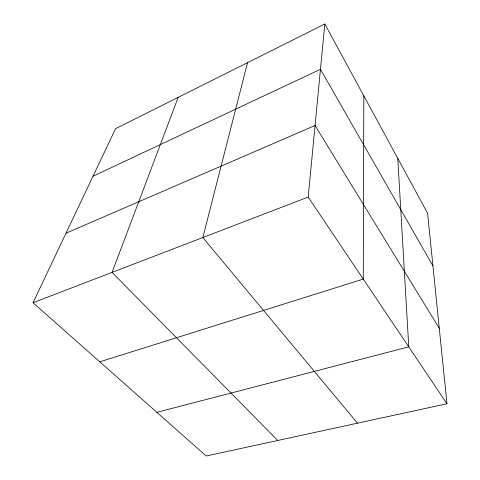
<?xml version="1.0" encoding="UTF-8"?>
<svg xmlns="http://www.w3.org/2000/svg" width="480" height="480" viewBox="0 0 480 480"><rect width="100%" height="100%" fill="white"/><g stroke="black" fill="none" stroke-linecap="round" stroke-linejoin="round"><path stroke-width="0.72" d="M363.828 95.868L363.27 279.102L99.792 361.824M446.97 403.758L308.19 197.076L324.81 24L115.566 128.664L33.03 302.736L206.208 456L446.97 403.758L427.578 213.276L324.81 24M247.548 62.646L202.842 237.528L357.492 423.174M178.188 97.338L112.062 272.388L277.74 440.478M93.024 176.208L320.46 69.306L432.93 265.854M66 233.196L315.06 125.508L439.29 328.314M33.03 302.736L308.19 197.076M156.864 412.326L408.762 346.854L397.776 158.388"/></g></svg>
